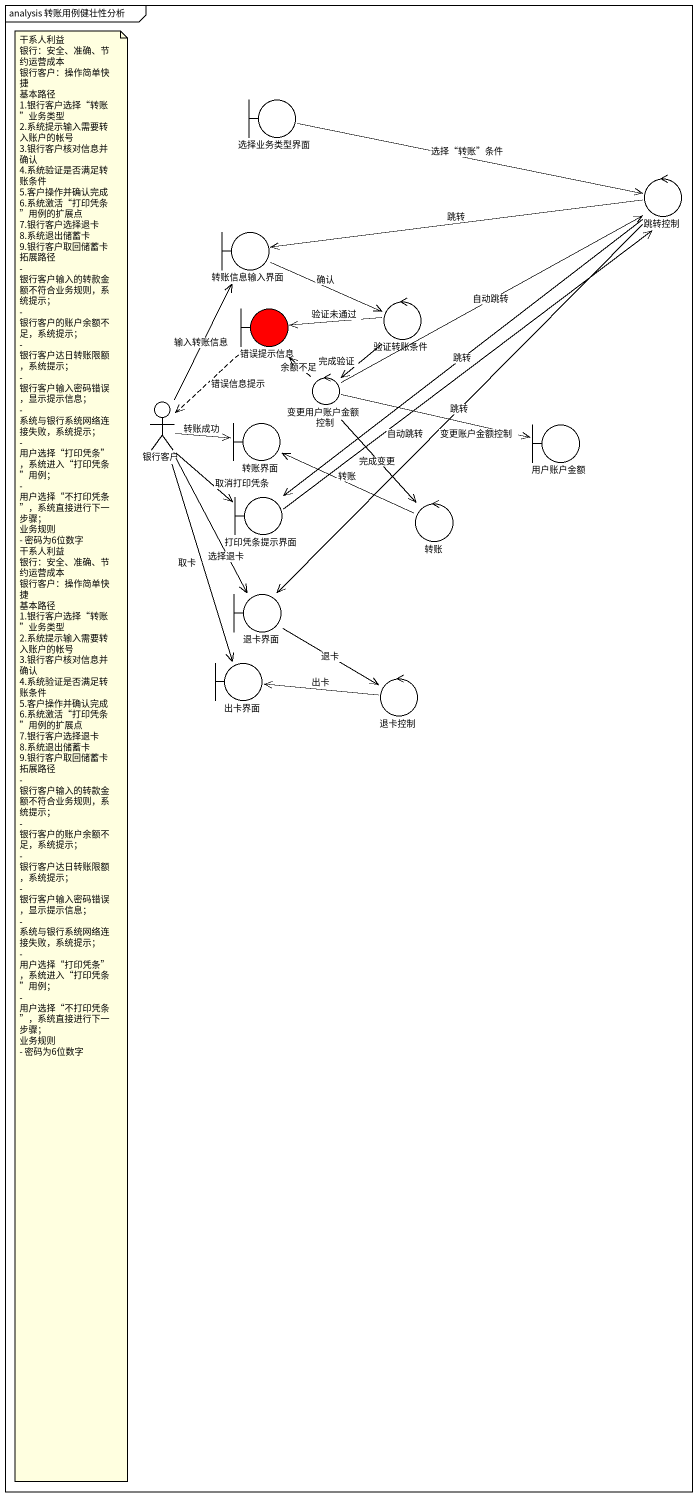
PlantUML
@startuml
mainframe analysis 转账用例健壮性分析
boundary 选择业务类型界面
control 跳转控制
boundary 转账信息输入界面
control 验证转账条件
boundary 错误提示信息 #FF0000
control 变更用户账户金额控制
actor 银行客户
boundary 转账界面
boundary 用户账户金额
boundary 打印凭条提示界面
control 转账
boundary 退卡界面
boundary 出卡界面
control 退卡控制
选择业务类型界面 -right-> 跳转控制 : 选择“转账”条件
跳转控制 -left-> 转账信息输入界面 : 跳转
跳转控制 --> 打印凭条提示界面 : 跳转
跳转控制 --> 退卡界面 : 跳转
转账信息输入界面 -right-> 验证转账条件 : 确认
验证转账条件 -left-> 错误提示信息 : 验证未通过
验证转账条件 --> 变更用户账户金额控制 : 完成验证
错误提示信息 ..> 银行客户 : 错误信息提示
变更用户账户金额控制 -right-> 跳转控制 : 自动跳转
变更用户账户金额控制 -up-> 错误提示信息 : 余额不足
变更用户账户金额控制 -right-> 用户账户金额 : 变更账户金额控制
变更用户账户金额控制 --> 转账 : 完成变更
银行客户 -up-> 转账信息输入界面 : 输入转账信息
银行客户 -right-> 转账界面 : 转账成功
银行客户 --> 打印凭条提示界面 : 取消打印凭条
银行客户 --> 退卡界面 : 选择退卡
银行客户 --> 出卡界面 : 取卡
打印凭条提示界面 -up-> 跳转控制 : 自动跳转
转账 -left-> 转账界面 : 转账
退卡界面 --> 退卡控制 : 退卡
退卡控制 -left-> 出卡界面 : 出卡
note as N1
  干系人利益
  银行：安全、准确、节约运营成本
  银行客户：操作简单快捷
  基本路径
  1.银行客户选择“转账”业务类型
  2.系统提示输入需要转入账户的帐号
  3.银行客户核对信息并确认
  4.系统验证是否满足转账条件
  5.客户操作并确认完成
  6.系统激活“打印凭条”用例的扩展点
  7.银行客户选择退卡
  8.系统退出储蓄卡
  9.银行客户取回储蓄卡
  拓展路径
  - 银行客户输入的转款金额不符合业务规则，系统提示；
  - 银行客户的账户余额不足，系统提示；
  - 银行客户达日转账限额，系统提示；
  - 银行客户输入密码错误，显示提示信息；
  - 系统与银行系统网络连接失败，系统提示；
  - 用户选择“打印凭条”，系统进入“打印凭条”用例；
  - 用户选择“不打印凭条”，系统直接进行下一步骤；
  业务规则
  - 密码为6位数字
  干系人利益
  银行：安全、准确、节约运营成本
  银行客户：操作简单快捷
  基本路径
  1.银行客户选择“转账”业务类型
  2.系统提示输入需要转入账户的帐号
  3.银行客户核对信息并确认
  4.系统验证是否满足转账条件
  5.客户操作并确认完成
  6.系统激活“打印凭条”用例的扩展点
  7.银行客户选择退卡
  8.系统退出储蓄卡
  9.银行客户取回储蓄卡
  拓展路径
  - 银行客户输入的转款金额不符合业务规则，系统提示；
  - 银行客户的账户余额不足，系统提示；
  - 银行客户达日转账限额，系统提示；
  - 银行客户输入密码错误，显示提示信息；
  - 系统与银行系统网络连接失败，系统提示；
  - 用户选择“打印凭条”，系统进入“打印凭条”用例；
  - 用户选择“不打印凭条”，系统直接进行下一步骤；
  业务规则
  - 密码为6位数字
end note
@enduml
